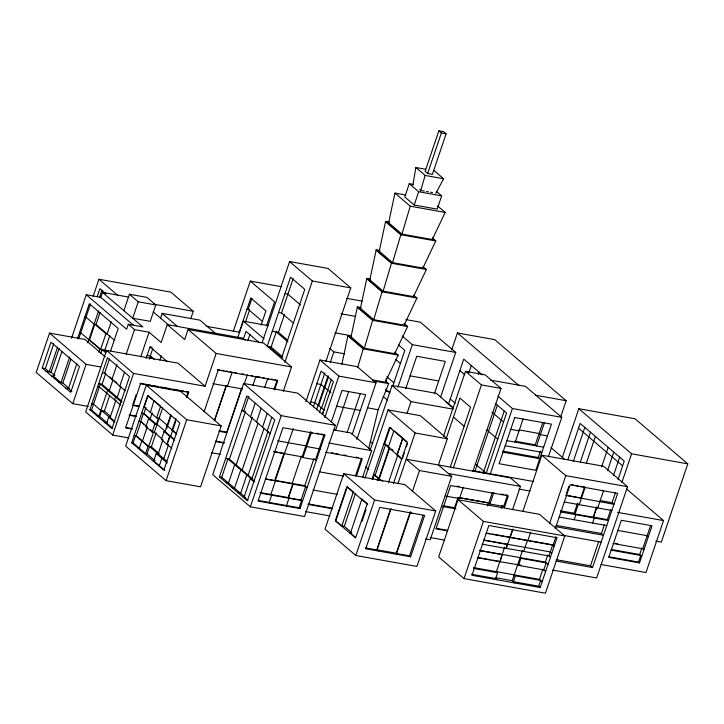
<?xml version="1.0" encoding="UTF-8"?>
<svg xmlns="http://www.w3.org/2000/svg" width="724" height="724" viewBox="0 0 724 724"><rect width="100%" height="100%" fill="white"/><g stroke="black" fill="none" stroke-linecap="round" stroke-linejoin="round"><path stroke-width="1.09" d="M412.852 185.235L415.857 167.497L425.612 169.244M341.855 364.299L347.945 335.773L351.719 336.452M361.122 307.917L357.348 307.238L351.022 336.868L364.326 348.235L394.689 353.674L407.567 326.569L404.164 323.664M370.525 279.383L366.751 278.704L360.425 308.334L373.729 319.7L404.092 325.139L416.961 298.035L413.476 295.111M379.919 250.848L376.154 250.178L369.828 279.799L383.132 291.166L413.495 296.605L426.364 269.5L422.879 266.577M389.322 222.313L385.557 221.644L379.231 251.264L392.535 262.64L422.897 268.07L435.767 240.965L432.373 238.06M405.865 195.064L394.951 193.109L388.634 222.73L401.938 234.105L432.291 239.535L445.169 212.431L437.522 205.897M368.869 448.029L378.172 409.748L388.67 383.62L385.358 380.788M420.508 191.217L425.151 175.443L415.857 167.497M357.801 367.104L363.249 348.85L347.945 335.773M364.326 348.235L372.652 320.316L357.348 307.238M373.729 319.7L382.046 291.781L366.751 278.704M383.132 291.166L391.449 263.246L376.154 250.178M392.535 262.64L400.852 234.721L385.557 221.644M401.938 234.105L410.255 206.186L394.951 193.109M105.351 356.896L84.934 339.447L49.513 333.103L36.2 372.435L72.78 403.684L88.274 406.463M42.236 368.018L50.979 342.19L79.468 366.525L70.726 392.363L42.236 368.018L45.322 368.57L49.196 371.883L57.594 347.086M45.322 368.57L53.712 343.773M54.934 375.521L51.069 372.217L59.115 348.452M69.721 356.841L60.979 382.67L53.54 376.317L61.938 351.511M71.549 338.162L86.246 294.731L100.808 297.338L133.433 325.221M77.477 338.705L89.305 303.763L118.202 328.461L110.555 351.049M65.594 387.974L69.45 388.67L62.825 383.005L70.871 359.24M78.681 338.923L90.509 303.98M93.188 296.188L98.926 279.247L170.864 292.134L193.272 311.284L190.765 318.696M97.188 296.695L99.903 288.677L105.849 293.763M76.853 363.692L68.463 388.489L71.884 391.413M99.631 297.13L102.003 290.116M100.808 297.338L102.482 292.396L129.026 297.148M87.812 342.778L98.6 310.895M105.93 333.746L100.654 349.33L89.55 339.846L94.826 324.262L105.93 333.746L107.134 333.963L111.27 321.746M114.41 340.18L96.03 324.47L100.165 312.252M72.78 403.684L86.084 364.362L49.513 333.103M98.907 352.262L99.939 349.203L80.753 332.805L79.55 332.588M100.654 353.656L102.03 349.574L106.075 353.031M106.482 351.466L104.862 350.081L109.795 335.538M86.246 294.731L126.6 329.221L128.275 324.271L134.51 329.601L149.072 332.207L161.171 342.543L167.244 324.605L184.701 339.529L188.104 329.483L216.159 353.466L205.064 386.254L178.05 363.167L106.528 350.362L85.676 411.947L112.691 435.034L128.275 437.821M89.876 409.757L107.478 357.737L129.533 376.589L111.93 428.599L89.876 409.757L91.577 410.056L98.862 416.282L107.632 390.272L109.324 390.58L113.025 379.648L111.93 379.448L117.035 364.371M123.858 310.659L129.406 294.252L146.945 297.392L155.787 304.949L150.23 321.356L132.691 318.216L138.248 301.808L129.406 294.252M91.577 410.056L100.337 384.046L121.632 402.236M109.405 359.149L104.645 373.222L125.171 390.761M121.804 401.232L102.039 384.353L105.74 373.421L102.374 372.815M105.043 422.716L107.487 423.151L99.604 416.418L101.577 410.58L109.46 417.314M110.681 416.472L104.383 411.087L109.55 395.802M126.175 354.235L134.51 329.601M114.727 421.368L110.129 417.44L108.718 417.187L106.736 423.015L112.863 428.255M114.546 399.856L115.505 397.005L117.207 397.313L120.908 386.381L119.813 386.182L124.573 372.109M110.129 417.44L115.994 400.11M112.691 435.034L133.542 373.448L106.528 350.362M140.737 356.841L149.072 332.207M146.112 358.516L150.031 346.923L152.112 347.294M160.339 318.669L162.131 313.374L199.933 320.135L215.381 333.348M132.917 404.309L136.121 394.842M150.827 385.213L140.04 383.286L140.519 383.693L125.578 427.848L132.049 429.006M152.791 348.552L150.266 356L154.538 359.647M149.443 359.104L150.483 356.036L147.153 355.439M146.266 385.195L125.65 446.102L166.086 480.655L200.548 486.827L221.164 425.92L180.738 391.367L146.266 385.195L186.702 419.748L221.164 425.92M131.714 442.69L147.687 395.503L179.851 422.997L163.877 470.175L131.714 442.69L133.062 442.934L145.569 453.622L148.067 446.265L135.551 435.577L133.062 442.934M159.886 360.099L161.325 355.846M166.701 428.699L167.724 425.685L159.099 418.318L156.655 417.884L144.139 407.187L148.076 395.576L152.755 399.576M150.375 429.603L153.515 432.282L148.737 446.391L136.221 435.694L140.999 421.585L138.981 421.223M158.465 418.201L156.42 424.237L143.904 413.54L145.949 407.512M150.384 412.526L153.931 400.843M162.167 439.124L154.33 432.427L152.167 432.038L145.895 426.68L148.628 418.608L150.149 418.879L152.194 412.852M156.655 417.884L160.583 406.273L154.321 400.915M152.167 432.038L154.9 423.965L148.628 418.608M154.9 460.591L147.062 453.894L149.551 446.536L166.882 461.342M154.33 432.427L162.674 407.766M159.199 453.55L151.361 446.853L156.131 432.753M164.764 470.338L153.732 460.907L156.221 453.55L158.176 453.903L162.945 439.794M154.9 423.965L157.063 424.354L165.678 431.721L164.086 431.432L161.352 439.504L166.963 444.301L168.556 444.59L163.778 458.69L161.832 458.346L159.343 465.704L158.456 465.541M170.656 415.015L165.045 431.604L174.52 439.703M168.077 424.635L171.298 415.133M166.963 444.301L169.697 436.228L164.086 431.432M176.665 434.219L172.022 430.246L175.95 418.635L174.43 418.363M173.054 429.314L175.552 421.92M186.439 397.168L188.222 391.91L185.344 391.394M186.919 397.576L188.702 392.317L188.222 391.91M166.086 480.655L186.702 419.748M204.014 412.001L218.214 370.055L217.589 369.521L219.671 369.892M233.354 331.158L250.287 281.111L281.274 286.659M239.038 332.75L250.785 298.035L265.916 310.958L261.111 325.148M237.608 338.153L243.354 321.175L268.64 325.7M251.988 298.243L248.242 309.32L262.531 321.537M245.481 322.035L249.346 310.623M214.331 420.608L226.286 385.304M214.548 420.798L226.494 385.485L227.408 386.263L232.187 372.136L230.105 371.765M243.183 339.683L245.988 331.384L259.237 342.705M247.889 340.524L249.997 334.298M241.653 388.2L226.802 432.065L219.227 430.708M243.581 383.467L212.72 474.654L250.368 506.827L304.533 516.529L335.402 425.341L297.754 393.168L243.581 383.467L281.229 415.639L335.402 425.341M244.269 383.928L247.346 374.851L247.97 375.385M266.667 325.311L274.595 301.881L250.287 281.111M262.079 342.805L289.582 261.554L328.017 268.441L350.787 287.899L325.818 361.665M219.417 476.854L246.793 395.974L274.776 419.884L247.4 500.764L219.417 476.854L221.716 477.27L245.237 497.261L242.793 496.827M270.224 433.685L243.78 411.087L248.775 396.327M221.716 477.27L227.933 458.926L251.445 478.917M252.857 385.467L255.934 376.389L260.233 377.159M251.988 478.501L229.381 459.179L245.554 411.404M293.256 322.949L281.546 312.949L293.12 278.758M282.831 357.086L271.12 347.077L276.251 331.918L287.962 341.918M287.645 340.171L278.45 332.307L284.451 314.578M250.549 416.87L255.183 403.168M252.323 417.187L236.142 464.962L234.694 464.699L228.485 483.044L226.178 482.636M264.694 387.584L267.771 378.507L268.396 379.041M256.549 421.992L261.183 408.291M234.486 488.175L240.839 469.858M257.961 423.368L242.142 470.093L240.694 469.831M281.364 358.516L304.777 289.356L290.559 277.211L267.147 346.371L271.12 347.077M274.034 389.259L277.102 380.181L275.029 379.81M274.658 389.793L277.726 380.715L218.214 370.055M262.55 427.115L267.183 413.422M284.849 362.262L312.352 281.012L289.582 261.554M263.961 428.499L248.142 475.216L246.83 474.98L240.621 493.325L238.178 492.89M252.757 479.152L250.305 478.718L244.097 497.062L247.943 500.347M267.156 431.061L271.79 417.359M268.043 431.214L251.871 478.998L254.169 480.962M283.292 391.349L291.555 366.968L263.491 342.986L188.104 329.483M250.368 506.827L281.229 415.639M270.106 503.207L269.192 502.429L271.654 495.153L270.839 494.447L275.446 480.836L274.839 480.311L283.699 454.129M273.572 451.495L284.487 453.45L275.265 480.682L265.446 478.926M293.365 428.499L284.487 453.45M305.899 401.621L319.99 359.991L357.204 366.652L376.064 382.77L356.914 439.35M309.944 404.11L321.112 371.104L333.42 381.62L322.252 414.626M313.302 406.969L324.832 372.887M330.234 362.543L333.845 351.882L329.655 348.298M316.569 409.757L328.099 375.675M323.909 410.065L318.714 405.63L328.452 376.86M287.419 506.311L286.514 505.533L288.976 498.248L288.152 497.551L292.758 483.931L265.627 479.08M310.687 431.594L302.134 456.844L273.907 451.785M316.298 460.437L315.537 459.785L302.94 457.532L301.374 456.183L292.152 483.415L293.084 484.211L288.478 497.822L301.066 500.076L302.478 501.289M302.94 457.532L311.483 432.282L312.252 432.943M319.42 412.526L321.221 407.205M321.601 408.092L331.339 379.322M322.669 413.929L324.108 409.666M324.75 417.739L338.841 376.109L319.99 359.991M307.085 487.668L304.75 485.668L313.963 458.437M301.066 500.076L305.673 486.465L293.084 484.211M315.537 459.785L324.081 434.536L324.85 435.196L300.017 508.565L299.103 507.786L301.564 500.51L260.749 493.198M413.657 184.493L409.277 183.715L404.788 196.973L414.182 205.001L437.178 209.118L441.667 195.86L436.536 191.48M331.348 421.938L342.018 390.417L365.647 394.643L352.136 434.563M335.547 430.472L348.697 391.612M438.853 130.8L425.133 171.353L427.649 173.507L432.391 174.357L446.12 133.804L443.604 131.65L438.853 130.8L441.378 132.954L446.12 133.804M414.182 205.001L418.671 191.742L409.277 183.715M427.649 173.507L441.378 132.954M347.14 432.554L360.299 393.684M343.773 473.704L324.995 529.163L355.81 555.498L416.915 566.439L435.694 510.972L404.879 484.646L343.773 473.704L374.579 500.031L435.694 510.972M335.339 520.692L346.832 486.727L367.104 504.058L355.611 538.013L335.339 520.692L341.828 525.896L353.321 491.94L347.33 486.818L335.836 520.782M385.421 381.476L386.507 378.281M355.43 476.039L361.493 458.147M356.579 475.659L362.272 458.817L325.691 452.265M351.828 532.764L344.307 526.339L355.448 493.442M370.145 450.192L392.064 385.43L436.31 393.349L453.613 408.137M392.806 385.883L404.825 350.362L398.544 344.986M362.561 477.469L371.629 450.681L350.932 432.997L333.411 429.857M364.959 478.22L388.082 409.911L420.291 415.676L447.287 438.753L438.418 464.971L451.686 476.311L430.21 539.751L425.775 538.955M397.919 387.213L412.327 344.66L402.209 336.017M355.511 537.425L350.434 533.081L361.928 499.126L361.176 498.99M371.937 479.225L389.53 427.251L407.341 442.473L393.358 483.768M372.688 479.351L374.127 475.098L382.598 481.306M386.372 444.943L389.331 447.468L378.851 478.437L375.15 475.279L385.639 444.31L383.865 443.993M405.766 388.634L416.725 356.271L445.314 361.394L434.364 393.747M362.1 521.162L366.054 509.497M377.104 480.383L377.819 478.256M378.625 480.655L389.829 447.559M355.81 555.498L374.579 500.031M407.06 413.304L411.015 401.621L392.064 385.43M401.666 459.206L396.942 454.88L402.607 438.138L406.906 441.812M395.566 431.929L402.888 438.192L397.223 454.925L384.571 444.12L390.236 427.377L391.72 428.644M388.39 482.799L397.784 455.034L396.942 454.88M402.454 458.238L404.218 453.007M406.345 446.726L407.404 443.595M397.983 483.523L415.087 432.988L388.082 409.911M378.272 551L376.797 549.733L390.444 509.397M391.069 508.565L377.059 549.969L365.575 547.905M451.631 350.063L457.414 332.968L494.691 339.637L566.168 400.716L560.747 416.743M440.599 397.114L455.722 352.425L420.327 322.171L405.856 319.583M412.327 491.696L419.486 470.546L406.209 459.206L510.438 477.867L520.438 486.41L512.565 509.678M397.748 554.484L396.263 553.217L410.273 511.823M448.581 403.938L463.749 359.113L482.229 374.905M443.486 436.291L465.478 371.312L485.035 374.815L500.99 388.444L472.872 471.505M446.219 438.473L459.894 398.064L470.573 407.187L450.373 466.862M468.799 372.815L471.27 365.529M410.626 556.792L365.738 548.756L379.756 507.361L424.635 515.398L410.626 556.792L409.485 555.815L423.133 515.479M478.365 374.281L479.071 372.199M453.324 468.003L481.433 384.942L465.478 371.312M458.084 497.37L454.582 507.714L443.188 505.678M458.039 499.723L438.663 556.955L464.03 578.621L545.425 593.2L564.792 535.968L539.434 514.302L458.039 499.723L483.397 521.398L564.792 535.968M446.835 496.854L445.993 496.139L459.459 498.546L463.279 487.252M474.881 471.632L497.37 405.196M483.143 473.297L504.212 411.042M490.447 473.378L512.402 408.508L498.076 396.263M487.505 505.931L488.555 502.827L489.931 504.004L503.669 506.465L504.51 507.18L508.329 495.886L450.654 485.56L436.011 528.837L447.396 530.873M492.293 492.791L488.827 503.053L459.432 497.795M464.03 578.621L483.397 521.398M489.931 504.004L493.75 492.709L494.592 493.424M515.235 442.129L523.045 419.06M501.243 508.393L502.293 505.289M503.669 506.465L507.488 495.171L505.379 494.791M544.376 422.879L536.565 445.948L535.244 444.826L542.692 422.816M504.646 547.208L496.365 571.67L497.614 572.738L495.65 578.567L497.089 579.797M477.252 557.652L500.166 561.752L502.212 554.421M507.225 544.231L506.148 548.484L512.891 529.108M512.483 530.113L509.995 537.47L553.091 545.19L555.942 536.783M503.017 452.183L539.724 458.754L538.258 457.505L540.43 451.07M522.819 511.443L541.851 455.206L603.599 466.256L627.536 486.709L596.639 577.969L552.539 570.078M548.43 456.69L561.752 417.35L525.515 386.381L490.419 380.1M514.945 582.992L512.248 580.693L522.502 550.403M520.918 558.349L546.168 562.865L543.778 569.906L518.529 565.39L520.918 558.349L520.058 557.616M514.221 574.874L515.361 575.842L513.388 581.671L538.638 586.187L540.194 587.517L557.046 537.724L488.845 525.515L471.994 575.309L540.194 587.517M523.714 551.435L527.47 540.348L492.157 534.022M530.692 532.258L527.841 540.665L527.47 540.348M562.349 457.369L578.82 408.716L635.048 418.789L687.8 463.867L661.311 542.14L655.799 541.154M567.869 459.686L580.141 423.413L624.242 461.098L618.006 479.505M549.616 523.407L565.779 475.65L541.851 455.206M573.254 461.577L584.82 427.404M566.512 493.306L568.883 486.32M555.272 528.701L570.123 484.809L617.672 493.325L592.54 567.562L556.05 561.037M542.158 581.698L539.461 579.39L542.919 569.182L545.615 571.48M548.005 564.439L545.308 562.132L547.751 554.919M580.295 462.174L590.44 432.21M538.638 586.187L540.611 580.367L515.361 575.842M550.448 557.227L548.964 555.96L552.72 544.864L554.195 546.131M586.322 463.26L595.399 436.445M574.186 519.732L575.888 514.692L574.159 513.216L577.553 503.189M581.381 498.474L580.811 497.985L584.53 486.999L580.25 486.238M601.599 466.844L608.187 447.378M607.545 470.564L613.78 452.156M592.603 523.027L594.304 517.995L593.218 517.063L596.612 507.035M603.517 490.791L597.698 507.967L596.875 507.271L593.49 517.289L575.073 513.995L578.458 503.967L579.281 504.673L585.101 487.487L584.53 486.999M613.436 475.596L619.663 457.188M592.54 567.562L590.485 565.806L598.739 541.425M555.932 526.737L603.481 535.244L601.427 533.488L604.377 524.773M580.811 497.985L565.833 495.306L613.952 504.302L612.042 502.673L615.418 492.682M560.919 512.013L608.459 520.529L607.373 519.597L610.766 509.569M621.916 482.365L631.581 453.803L578.82 408.716M641.717 556.258L639.681 554.521L641.871 548.05M643.908 549.788L642.731 548.783L650.523 525.76M639.482 562.874L608.766 557.371L621.319 520.275L652.034 525.769L639.482 562.874L638.532 562.068L640.767 555.453L611.156 550.149M626.676 489.089L663.537 520.592L645.962 572.53L600.992 564.485M394.68 352.181L398.164 355.104L385.286 382.209L372.272 379.874M435.821 193.362L443.586 178.738L434.291 170.801M425.151 175.443L443.586 178.738M422.309 190.756L424.364 191.118M426.409 191.489L428.463 191.86M430.509 192.222L432.554 192.593M418.671 191.742L441.667 195.86M410.255 206.186L445.169 212.431M388.869 221.924L385.539 221.327L401.295 234.793M400.852 234.721L435.767 240.965M379.466 250.459L376.136 249.861L391.892 263.328M391.449 263.246L426.364 269.5M370.064 278.993L366.733 278.396L382.498 291.863M382.046 291.781L416.961 298.035M312.352 281.012L350.787 287.899M346.579 298.351L362.072 301.13M284.994 293.654L287.899 294.17L300.442 304.894M360.661 307.528L357.33 306.931L373.095 320.397M341.004 313.773L355.394 316.352M372.652 320.316L407.567 326.569M278.64 312.433L281.546 312.949M247.038 309.112L249.699 309.582M412.327 344.66L455.722 352.425M334.922 332.823L351.366 335.764M351.258 336.063L347.927 335.465L363.692 348.932M153.434 304.152L193.272 311.284M138.248 301.808L155.787 304.949M272.287 331.203L278.45 332.307M363.249 348.85L398.164 355.104M206.313 326.28L239.707 332.262M333.845 351.882L344.805 353.846M167.244 324.605L242.631 338.108L245.119 340.235M481.433 384.942L500.99 388.444M535.47 395.223L566.168 400.716M128.275 324.271L142.836 326.886L102.482 292.396M84.826 317.003L86.029 317.221L94.12 324.135L96.03 324.47M410.092 375.856L438.681 380.969M373.141 380.842L388.67 383.62M216.159 353.466L291.555 366.968M338.841 376.109L376.064 382.77M512.402 408.508L561.752 417.35M385.774 391.277L390.164 392.064M88.844 339.719L89.55 339.846M316.831 383.747L320.913 384.48L330.85 392.489M411.015 401.621L453.052 409.151M221.761 370.272L223.843 370.643M225.933 371.014L228.015 371.385M234.359 372.525L236.522 372.914M241.934 373.883L244.097 374.272M250.567 375.43L252.712 375.81M262.387 377.539L264.541 377.928M270.885 379.059L272.957 379.439M99.939 349.203L104.862 350.081M518.818 429.866L539.081 433.486L540.403 434.617L547.462 435.884M510.764 429.314L519.072 430.798M631.581 453.803L687.8 463.867M367.394 407.82L378.172 409.748M212.802 383.648L242.567 388.978M336.678 406.209L360.308 410.436M310.668 401.974L314.741 402.707L318.714 405.63M86.084 364.362L100.482 366.941M514.981 441.197L535.244 444.826M133.542 373.448L205.064 386.254M506.927 440.644L543.624 447.215M505.198 445.749L541.896 452.328M153.017 385.602L158.574 386.598M160.791 386.996L163.018 387.394M165.226 387.793L170.701 388.77M172.891 389.159L175.081 389.557M177.235 389.946L183.425 391.051M140.519 383.693L188.702 392.317M415.087 432.988L447.287 438.753M393.223 430.409L393.937 430.536L388.272 447.278L389.331 447.468M502.664 451.124L538.258 457.505M46.11 371.331L51.069 372.217M98.672 383.747L102.039 384.353M402.182 438.065L402.888 438.192M51.522 375.955L53.54 376.317M241.798 410.734L243.78 411.087M97.713 386.598L99.414 386.897M58.961 382.308L62.825 383.005M565.779 475.65L627.536 486.709M316.732 433.224L318.832 433.595M320.931 433.975L323.031 434.346M324.85 435.196L282.939 427.694L258.106 501.062L300.017 508.565M134.003 405.132L139.397 406.101M132.564 405.359L139.035 406.517M571.698 484.7L573.833 485.089M575.969 485.469L578.114 485.849M328.913 443.034L371.629 450.681M472.826 470.636L533.697 481.532M91.848 403.92L93.55 404.227L100.835 410.454L104.383 411.087M141.714 413.151L143.904 413.54M277.627 440.807L305.854 445.866L306.659 446.554L319.248 448.808L320.017 449.459M129.56 414.888L136.031 416.047M136.655 416.581L129.107 415.232L129.677 415.721M219.091 431.323L226.666 432.681M600.06 500.528L612.042 502.673M448.418 473.523L520.438 486.41M331.556 452.781L333.773 453.179M335.99 453.577L338.208 453.975M343.755 454.971L345.972 455.369M355.946 457.152L358.163 457.55M419.486 470.546L451.686 476.311M167.724 425.685L167.081 425.576L176.565 433.676M518.909 489.08L529.977 491.062M97.161 415.983L99.604 416.418M172.022 430.246L172.692 430.364L170.647 436.4L169.697 436.228M145.895 426.68L147.243 426.925L142.465 441.034L141.795 440.907L139.307 448.265L137.958 448.029M564.313 501.994L611.852 510.501M617.481 512.348L663.537 520.592M215.761 441.169L224.422 442.726M215.263 441.486L223.924 443.034M457.061 486.139L459.134 486.51M501.153 494.039L503.261 494.411M126.085 427.558L132.555 428.717M373.385 474.962L375.15 475.279M560.258 510.728L574.159 513.216M593.218 517.063L607.373 519.597M134.202 435.332L136.221 435.694M319.248 471.795L343.638 476.157M211.752 452.762L220.657 454.355M460.256 497.759L487.469 502.637M559.218 517.054L606.757 525.561M225.626 458.509L229.381 459.179M148.067 446.265L151.361 446.853M617.536 530.393L647.156 535.697L648.333 536.701M556.095 525.38L601.427 533.488M454.916 508.71L442.491 506.483L443.332 507.198M144.23 453.387L147.062 453.894M352.823 491.849L353.321 491.94M274.839 480.311L304.75 485.668M166.366 462.817L167.253 462.98L156.221 453.55M615.545 543.335L617.735 543.733M152.845 460.754L153.732 460.907M613.11 543.48L642.731 548.783M313.067 490.039L337.456 494.411M562.457 535.199L601.146 542.122M611.165 549.416L639.681 554.521M259.925 492.492L288.152 497.551M487.795 533.244L489.976 533.633M528.565 540.538L551.616 544.665M232.178 487.759L234.621 488.202M486.039 533.217L510.049 537.516M608.911 556.765L638.532 562.068M308.37 503.922L332.759 508.284M308.044 504.393L332.434 508.764M436.201 528.303L447.595 530.339M484.311 540.122L550.321 551.941L551.806 553.208M483.505 540.176L507.506 544.475M258.287 500.474L299.103 507.786M305.709 511.606L329.8 515.922M505.859 548.24L548.964 555.96M482.139 544.186L506.148 548.484M556.213 559.67L590.485 565.806M430.273 537.552L444.672 540.131M479.288 550.312L545.308 562.132M341.33 525.814L344.307 526.339M479.632 550.602L502.546 554.711M349.683 532.945L350.434 533.081M478.003 557.552L490.003 559.706M492.184 560.095L498.736 561.263M520.963 565.245L500.166 561.752M376.797 549.733L396.263 553.217M409.485 555.815L396.607 553.507L410.617 512.112L411.757 513.09M473.451 567.571L539.461 579.39M473.614 568.44L497.614 572.738M495.442 577.68L512.248 580.693M471.641 574.268L495.65 578.567M419.739 189.245L421.287 190.575M432.282 238.051L435.685 240.956M578.539 428.174L622.631 465.858M457.414 332.968L518.683 385.322M550.901 447.559L564.611 459.269M459.876 370.561L464.889 374.842M404.083 323.646L407.476 326.551M495.705 403.775L506.574 413.06L486.211 473.234L475.342 463.939M491.84 412.028L503.542 422.029M486.854 429.92L497.723 439.206M450.247 399.024L455.251 403.304M446.093 402.082L452.853 407.856M395.657 359.502L400.372 363.529M453.459 417.069L464.138 426.201M386.797 376.715L393.865 382.752M385.621 389.141L388.77 391.829M383.258 396.544L387.485 400.155M458.346 497.605L459.459 498.546M243.354 321.175L263.988 338.805M391.458 448.952L393.087 450.337M397.784 455.034L400.363 457.233M268.64 346.633L282.016 358.072M454.256 507.443L455.957 508.891M517.678 564.657L518.529 565.39M370.226 441.486L372.76 443.658M365.584 466.817L368.878 469.632M255.934 376.389L256.558 376.923M162.131 313.374L177.588 326.578M153.18 311.818L169.344 325.628M361.928 499.126L367.846 504.185M98.926 279.247L118.021 295.564M150.031 346.923L167.226 361.62M150.483 356.036L153.045 358.226M181.507 390.707L181.986 391.114M176.176 389.747L176.656 390.164M164.131 387.593L164.61 388.01M151.904 385.403L152.384 385.82M250.305 478.718L254.151 482.003M109.795 376.878L112.22 378.951M114.6 380.996L116.971 383.014M149.66 418.789L143.415 413.458L140.682 421.531L146.927 426.87M174.556 440.237L169.905 436.264L167.172 444.337L171.823 448.31M140.999 421.585L144.121 424.255M99.378 386.887L120.673 405.087M108.718 417.187L114.835 422.418M514.737 417.567L499.117 463.722L535.814 470.292L551.435 424.137L514.737 417.567"/></g></svg>
